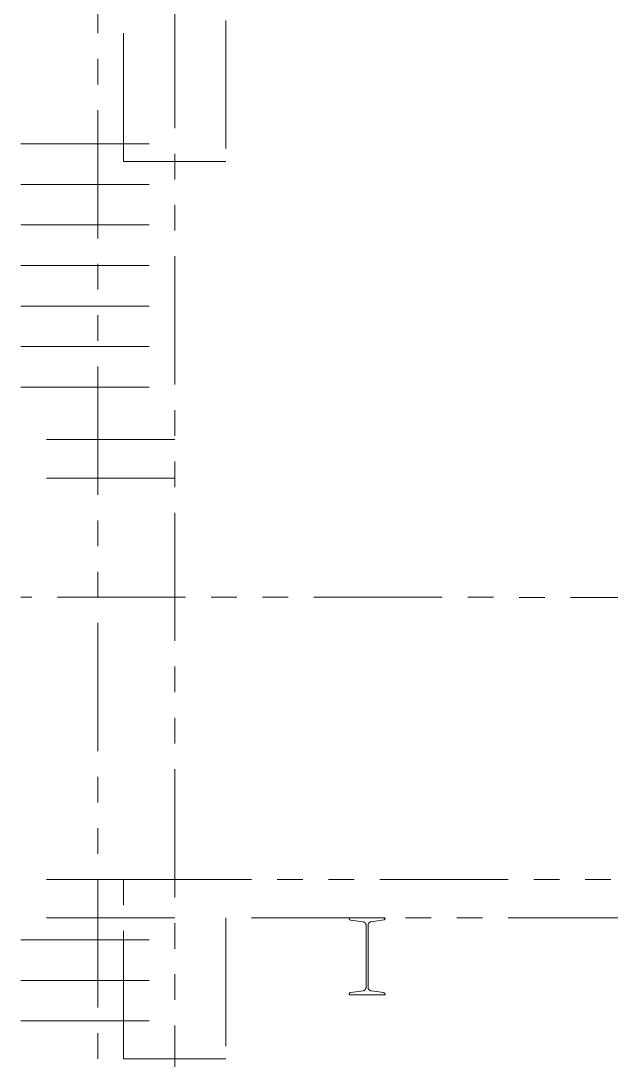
# Model space of a CAD drawing. Header units: inches. Extents: x 0 to 157513, y -28488 to 35640.
# Drawn here: x 30329 to 32631, y 18189 to 22242 of the extents above; entities that cross this region are included whole.
import ezdxf

# ---------------------------------------------------------------- set-up
doc = ezdxf.new("R2010")
doc.units = ezdxf.units.IN
doc.header["$LTSCALE"] = 400
doc.header["$MEASUREMENT"] = 0
doc.linetypes.add('CENTER', pattern=[2, 1.25, -0.25, 0.25, -0.25])
doc.linetypes.add('PHANTOM', pattern=[2.5, 1.25, -0.25, 0.25, -0.25, 0.25, -0.25])
doc.layers.add('BF STR', color=8, linetype='PHANTOM', lineweight=5)
doc.layers.add('cen', color=1, linetype='CENTER')

# ---------------------------------------------------------------- blocks, each defined once
blk = doc.blocks.new('611bf4 strgaele')
at = {"layer": 'BF STR'}
for p, q in [((-272699.8, 36898.1, -169.4), (-272699.8, 29112.5, -169.4)), ((-272599.8, 35698.1), (-272599.8, 36398.1)), ((-272399.8, 36328.1), (-272399.8, 29112.5)), ((-272199.8, 36248.1), (-272199.8, 35698.1)), ((-272999.8, 35766.1, 0), (-272399.8, 35766.1, 0)), ((-272199.8, 35698.1), (-272599.8, 35698.1)), ((-272999.8, 35608.1, 0), (-272399.8, 35608.1, 0)), ((-272999.8, 35450.1, 0), (-272399.8, 35450.1, 0)), ((-272999.8, 35292.1, 0), (-272399.8, 35292.1, 0)), ((-272999.8, 35134.1, 0), (-272399.8, 35134.1, 0)), ((-272999.8, 34976.1, 0), (-272399.8, 34976.1, 0)), ((-272999.8, 34818.1, 0), (-272399.8, 34818.1, 0)), ((-272399.8, 34613.1), (-272999.8, 34613.1)), ((-272399.8, 34463.1), (-272999.8, 34463.1)), ((-269357.2, 33997.8, -206.4), (-272999.8, 33998.6, -115)), ((-272399.8, 32898.1), (-272999.8, 32898.1)), ((-272599.8, 32898.1), (-267199.8, 32898.1)), ((-272599.8, 32198.1), (-272599.8, 32898.1)), ((-272399.8, 32748.1), (-272999.8, 32748.1)), ((-272199.8, 32748.1), (-272199.8, 32198.1)), ((-267599.8, 32748.1, -1749.7), (-272199.8, 32748.1, -1749.7)), ((-271579.8, 32748.4), (-271719.8, 32748.4)), ((-271719.8, 32748.4), (-271719.8, 32746.7)), ((-271714.7, 32739.9), (-271665.6, 32733.1)), ((-271653.6, 32719.2), (-271653.6, 32477.7)), ((-271646.1, 32477.7), (-271646.1, 32719.2)), ((-271634, 32733.1), (-271584.9, 32740)), ((-271579.8, 32746.7), (-271579.8, 32748.4)), ((-272999.8, 32662.1, 0), (-272399.8, 32662.1, 0)), ((-272999.8, 32504.1, 0), (-272399.8, 32504.1, 0)), ((-271719.8, 32450.9), (-271719.8, 32448.4)), ((-271719.8, 32448.4), (-271579.8, 32448.4)), ((-271665.6, 32463.8), (-271712.8, 32457.2)), ((-271585, 32456.9), (-271634, 32463.8)), ((-271579.8, 32448.4), (-271579.8, 32450.2)), ((-272999.8, 32346.1, 0), (-272399.8, 32346.1, 0)), ((-272199.8, 32198.1), (-272599.8, 32198.1))]:
    blk.add_line(p, q, dxfattribs=at)
for centre, radius, start, end in [((-271712.8, 32746.7), 7, 180, 254.7331), ((-271667.6, 32719.2), 14, 360, 82), ((-271632.1, 32719.2), 14, 98, 180), ((-271586.8, 32746.7), 7, 285.9908, 359.9777), ((-271667.6, 32477.7), 14, 278, 0), ((-271632.1, 32477.7), 14, 180, 262), ((-271712.8, 32450.1), 7.07, 90.2236, 174.0974), ((-271586.8, 32450.2), 6.96, 359.8793, 74.9825)]:
    blk.add_arc(centre, radius, start, end, dxfattribs=at)

msp = doc.modelspace()

# ---------------------------------------------------------------- block references
at = {"layer": 'cen', "ltscale": 0.5}
msp.add_blockref('611bf4 strgaele', (303328.7, -14004.3, 169.4), dxfattribs=at)

doc.saveas('drawing.dxf')
